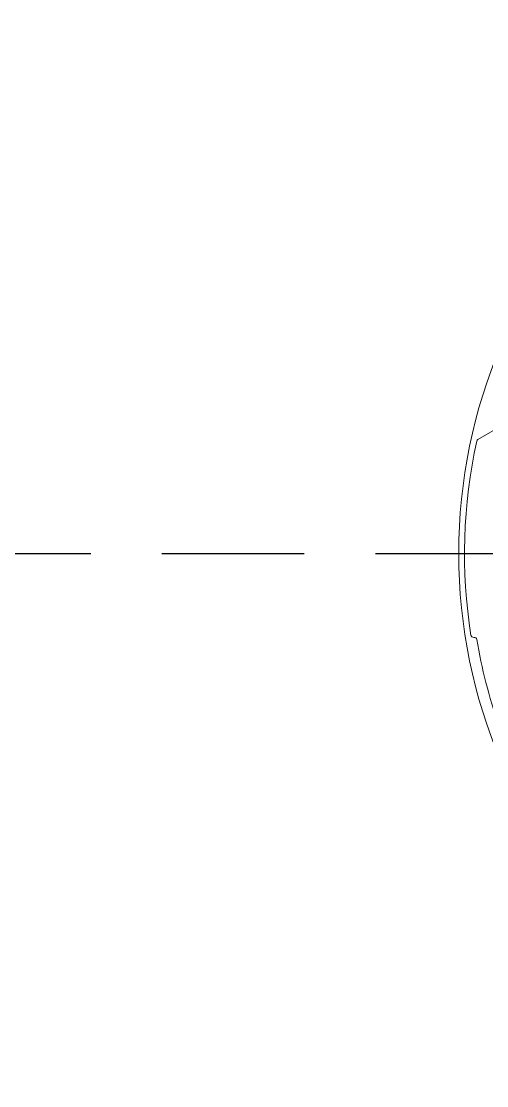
# Model space of a CAD drawing. Header units: millimetres. Extents: x 100 to 940, y 100 to 694.
# Drawn here: x 349.88 to 353.15, y 496.67 to 504.15 of the extents above; entities that cross this region are included whole.
import ezdxf

# ---------------------------------------------------------------- set-up
doc = ezdxf.new("R2010")
doc.units = ezdxf.units.MM
doc.linetypes.add('DASHED', pattern=[0.75, 0.5, -0.25])
doc.linetypes.add('SGC_DASHDOT', pattern=[1, 0.5, -0.25, 0, -0.25])
doc.layers.add('SGC-Conexoes (Linhas Externas)', color=6, linetype='Continuous', lineweight=9)
doc.layers.add('SGC-EIXOS', color=9, linetype='SGC_DASHDOT', lineweight=9)

# ---------------------------------------------------------------- blocks, each defined once
blk = doc.blocks.new('BB-1-LC01-N0-D0-S0', base_point=(-177731.04, -35526.77))
at = {"layer": 'SGC-Conexoes (Linhas Externas)'}
blk.add_line((-178135.87, -35436.7), (-178097.42, -35414.5), dxfattribs=at)
blk.add_circle((-177731.04, -35526.77), 420, dxfattribs=at)
for centre, radius, start, end in [((-177731.04, -35526.77), 415.39, 167.66285, 188.95467), ((-178134.86, -35438.44), 2.01, 120, 167.66285), ((-178139.39, -35590.94), 2.03, 183.95845, 277.83999), ((-178138.75, -35594.93), 2.01, 9.49077, 98), ((-177731.04, -35526.77), 411.36, 189.49077, 199.20361)]:
    blk.add_arc(centre, radius, start, end, dxfattribs=at)
at = {"layer": 'SGC-EIXOS'}
blk.add_line((-177311.04, -35526.77), (-178151.04, -35526.77), dxfattribs=at)

msp = doc.modelspace()

# ---------------------------------------------------------------- linework, layer by layer
at = {"color": 1, "linetype": 'DASHED', "ltscale": 2}
msp.add_line((206.8644, 500.4133), (414.1036, 500.4133), dxfattribs=at)

# ---------------------------------------------------------------- block references
at = {"layer": 'SGC-Conexoes (Linhas Externas)', "xscale": 0.008906250000000001, "yscale": 0.008906250000000001, "zscale": 0.008906250000000001}
msp.add_blockref('BB-1-LC01-N0-D0-S0', (356.6901, 500.4133), dxfattribs=at)

doc.saveas('drawing.dxf')
